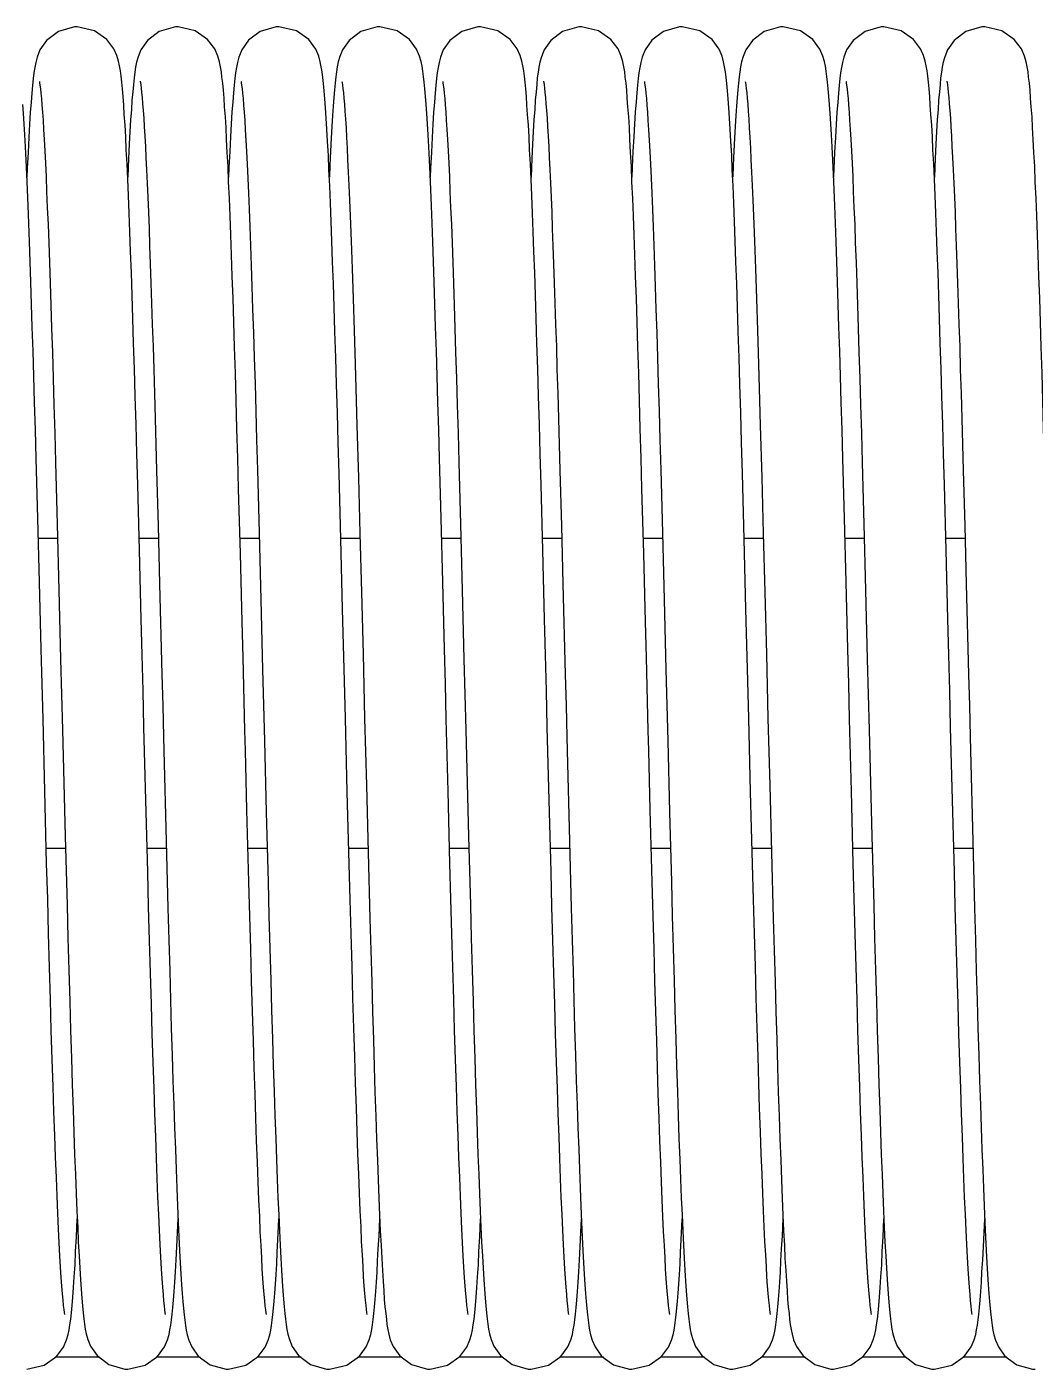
# Model space of a CAD drawing. Header units: millimetres. Extents: x 21899 to 38731, y -5425 to 3612.
# Drawn here: x 24631 to 24711, y -2765.4 to -2658.9 of the extents above; entities that cross this region are included whole.
import ezdxf

# ---------------------------------------------------------------- set-up
doc = ezdxf.new("R2010")
doc.units = ezdxf.units.MM

msp = doc.modelspace()

# ---------------------------------------------------------------- linework, layer by layer
at = {"color": 7, "linetype": 'Continuous'}
for p, q in [((24641.15, -2689.98), (24641.26, -2694.12)), ((24673.15, -2689.98), (24673.26, -2694.12)), ((24705.15, -2689.98), (24705.26, -2694.12)), ((24657.16, -2690.53), (24657.28, -2694.68)), ((24689.16, -2690.53), (24689.28, -2694.68)), ((24631.84, -2697.9), (24631.71, -2693.15)), ((24663.84, -2697.9), (24663.71, -2693.15)), ((24695.84, -2697.9), (24695.71, -2693.15)), ((24633.24, -2693.47), (24633.38, -2698.38)), ((24641.26, -2694.12), (24641.38, -2698.51)), ((24649.26, -2694.06), (24649.39, -2699.07)), ((24655.88, -2699.56), (24655.74, -2694.35)), ((24665.24, -2693.47), (24665.38, -2698.38)), ((24673.26, -2694.12), (24673.38, -2698.51)), ((24681.26, -2694.06), (24681.39, -2699.07)), ((24687.88, -2699.56), (24687.74, -2694.35)), ((24697.24, -2693.47), (24697.38, -2698.38)), ((24705.26, -2694.12), (24705.38, -2698.51)), ((24639.9, -2700.43), (24639.77, -2695.25)), ((24657.28, -2694.68), (24657.39, -2699.1)), ((24671.9, -2700.43), (24671.77, -2695.25)), ((24689.28, -2694.68), (24689.39, -2699.1)), ((24703.9, -2700.43), (24703.77, -2695.25)), ((24647.91, -2700.69), (24647.77, -2695.58)), ((24679.91, -2700.69), (24679.77, -2695.58)), ((24631.97, -2702.96), (24631.84, -2697.9)), ((24633.38, -2698.38), (24633.51, -2703.61)), ((24641.38, -2698.51), (24641.5, -2703.1)), ((24663.97, -2702.96), (24663.84, -2697.9)), ((24665.38, -2698.38), (24665.51, -2703.61)), ((24673.38, -2698.51), (24673.5, -2703.1)), ((24695.97, -2702.96), (24695.84, -2697.9)), ((24697.38, -2698.38), (24697.51, -2703.61)), ((24705.38, -2698.51), (24705.5, -2703.1)), ((24631.88, -2699.47), (24633.4, -2699.47)), ((24639.88, -2699.47), (24641.4, -2699.47)), ((24647.88, -2699.47), (24649.4, -2699.47)), ((24649.39, -2699.07), (24649.53, -2704.38)), ((24655.88, -2699.47), (24657.4, -2699.47)), ((24656.02, -2705.09), (24655.88, -2699.56)), ((24657.39, -2699.1), (24657.52, -2703.77)), ((24663.88, -2699.47), (24665.4, -2699.47)), ((24671.88, -2699.47), (24673.4, -2699.47)), ((24679.88, -2699.47), (24681.4, -2699.47)), ((24681.39, -2699.07), (24681.53, -2704.38)), ((24687.88, -2699.47), (24689.4, -2699.47)), ((24688.02, -2705.09), (24687.88, -2699.56)), ((24689.39, -2699.1), (24689.52, -2703.77)), ((24695.88, -2699.47), (24697.4, -2699.47)), ((24703.88, -2699.47), (24705.4, -2699.47)), ((24633.51, -2703.61), (24633.65, -2709.08)), ((24665.51, -2703.61), (24665.65, -2709.08)), ((24697.51, -2703.61), (24697.65, -2709.08)), ((24640.41, -2720.28), (24640.26, -2714.49)), ((24672.41, -2720.28), (24672.26, -2714.49)), ((24704.41, -2720.28), (24704.26, -2714.49)), ((24649.82, -2715.56), (24649.96, -2721.23)), ((24681.82, -2715.56), (24681.96, -2721.23)), ((24641.84, -2716.32), (24642.02, -2723.53)), ((24648.43, -2721.03), (24648.31, -2716.32)), ((24673.84, -2716.32), (24674.02, -2723.53)), ((24680.43, -2721.03), (24680.31, -2716.32)), ((24705.84, -2716.32), (24706.02, -2723.53)), ((24632.54, -2725.29), (24632.39, -2719.56)), ((24656.54, -2725.36), (24656.39, -2719.61)), ((24657.91, -2719.07), (24658.05, -2724.42)), ((24664.54, -2725.29), (24664.39, -2719.56)), ((24688.54, -2725.36), (24688.39, -2719.61)), ((24689.91, -2719.07), (24690.05, -2724.42)), ((24696.54, -2725.29), (24696.39, -2719.56)), ((24640.56, -2725.96), (24640.41, -2720.28)), ((24648.58, -2726.75), (24648.43, -2721.03)), ((24672.56, -2725.96), (24672.41, -2720.28)), ((24680.58, -2726.75), (24680.43, -2721.03)), ((24704.56, -2725.96), (24704.41, -2720.28)), ((24649.96, -2721.23), (24650.11, -2726.76)), ((24681.96, -2721.23), (24682.11, -2726.76)), ((24634.01, -2723.13), (24634.16, -2728.6)), ((24666.01, -2723.13), (24666.16, -2728.6)), ((24698.01, -2723.13), (24698.16, -2728.6)), ((24632.51, -2724.08), (24634.04, -2724.08)), ((24640.51, -2724.08), (24642.04, -2724.08)), ((24642.02, -2723.53), (24642.16, -2728.84)), ((24648.51, -2724.08), (24650.04, -2724.08)), ((24656.51, -2724.08), (24658.04, -2724.08)), ((24664.51, -2724.08), (24666.04, -2724.08)), ((24672.51, -2724.08), (24674.04, -2724.08)), ((24674.02, -2723.53), (24674.16, -2728.84)), ((24680.51, -2724.08), (24682.04, -2724.08)), ((24688.51, -2724.08), (24690.04, -2724.08)), ((24696.51, -2724.08), (24698.04, -2724.08)), ((24704.51, -2724.08), (24706.04, -2724.08)), ((24706.02, -2723.53), (24706.16, -2728.84)), ((24658.05, -2724.42), (24658.19, -2729.67)), ((24690.05, -2724.42), (24690.19, -2729.67)), ((24636.72, -2764.47), (24633.24, -2764.47)), ((24644.71, -2764.47), (24641.24, -2764.47)), ((24652.72, -2764.47), (24649.24, -2764.47)), ((24660.71, -2764.47), (24657.23, -2764.47)), ((24668.72, -2764.47), (24665.24, -2764.47)), ((24676.71, -2764.47), (24673.24, -2764.47)), ((24684.72, -2764.47), (24681.24, -2764.47)), ((24692.71, -2764.47), (24689.23, -2764.47)), ((24700.72, -2764.47), (24697.24, -2764.47)), ((24708.71, -2764.47), (24705.24, -2764.47))]:
    msp.add_line(p, q, dxfattribs=at)
for points in [[(24634.97, -2658.91), (24634.75, -2658.92), (24633.48, -2659.28), (24632.54, -2659.99), (24632.01, -2660.74), (24631.78, -2661.31), (24631.67, -2661.75), (24631.59, -2662.14), (24631.53, -2662.56), (24631.47, -2663.02), (24631.41, -2663.56), (24631.36, -2664.18), (24631.3, -2664.89)], [(24638.65, -2665.12), (24638.6, -2664.44), (24638.55, -2663.84), (24638.5, -2663.3), (24638.44, -2662.83), (24638.39, -2662.41), (24638.32, -2662.02), (24638.24, -2661.63), (24638.11, -2661.2), (24637.87, -2660.65), (24637.31, -2659.91), (24636.33, -2659.22), (24634.97, -2658.91)], [(24642.97, -2658.91), (24642.75, -2658.92), (24641.47, -2659.29), (24640.53, -2660), (24640.02, -2660.73), (24639.79, -2661.28), (24639.67, -2661.72), (24639.6, -2662.11), (24639.53, -2662.52), (24639.47, -2662.97), (24639.42, -2663.48), (24639.37, -2664.06), (24639.31, -2664.72)], [(24646.61, -2664.57), (24646.56, -2663.94), (24646.51, -2663.39), (24646.45, -2662.91), (24646.4, -2662.47), (24646.33, -2662.08), (24646.25, -2661.69), (24646.13, -2661.24), (24645.88, -2660.67), (24645.31, -2659.91), (24644.33, -2659.22), (24642.97, -2658.91)], [(24650.97, -2658.91), (24650.75, -2658.92), (24649.49, -2659.28), (24648.55, -2659.98), (24648.02, -2660.73), (24647.79, -2661.31), (24647.67, -2661.74), (24647.59, -2662.13), (24647.53, -2662.55), (24647.47, -2663.01), (24647.41, -2663.55), (24647.36, -2664.16), (24647.3, -2664.87)], [(24654.62, -2664.62), (24654.56, -2663.98), (24654.51, -2663.42), (24654.45, -2662.92), (24654.4, -2662.48), (24654.33, -2662.08), (24654.25, -2661.69), (24654.13, -2661.25), (24653.89, -2660.68), (24653.33, -2659.93), (24652.35, -2659.23), (24650.97, -2658.91)], [(24658.97, -2658.91), (24658.75, -2658.92), (24657.47, -2659.29), (24656.53, -2660), (24656.02, -2660.73), (24655.8, -2661.26), (24655.68, -2661.69), (24655.6, -2662.08), (24655.54, -2662.47), (24655.48, -2662.89), (24655.43, -2663.37), (24655.38, -2663.91), (24655.33, -2664.51), (24655.28, -2665.2)], [(24662.65, -2665.07), (24662.6, -2664.42), (24662.55, -2663.83), (24662.5, -2663.3), (24662.44, -2662.84), (24662.39, -2662.42), (24662.33, -2662.04), (24662.25, -2661.67), (24662.13, -2661.24), (24661.89, -2660.68), (24661.33, -2659.92), (24660.35, -2659.23), (24658.97, -2658.91)], [(24666.97, -2658.91), (24666.75, -2658.92), (24665.48, -2659.28), (24664.54, -2659.99), (24664.01, -2660.74), (24663.78, -2661.31), (24663.67, -2661.75), (24663.59, -2662.14), (24663.53, -2662.56), (24663.47, -2663.02), (24663.41, -2663.56), (24663.36, -2664.18), (24663.3, -2664.89)], [(24670.65, -2665.12), (24670.6, -2664.44), (24670.55, -2663.84), (24670.5, -2663.3), (24670.44, -2662.83), (24670.39, -2662.41), (24670.32, -2662.02), (24670.24, -2661.63), (24670.11, -2661.2), (24669.87, -2660.65), (24669.31, -2659.91), (24668.33, -2659.22), (24666.97, -2658.91)], [(24674.97, -2658.91), (24674.75, -2658.92), (24673.47, -2659.29), (24672.53, -2660), (24672.02, -2660.73), (24671.79, -2661.28), (24671.67, -2661.72), (24671.6, -2662.11), (24671.53, -2662.52), (24671.47, -2662.97), (24671.42, -2663.48), (24671.37, -2664.06), (24671.31, -2664.72)], [(24678.61, -2664.57), (24678.56, -2663.94), (24678.51, -2663.39), (24678.45, -2662.91), (24678.4, -2662.47), (24678.33, -2662.08), (24678.25, -2661.69), (24678.13, -2661.24), (24677.88, -2660.67), (24677.31, -2659.91), (24676.33, -2659.22), (24674.97, -2658.91)], [(24682.97, -2658.91), (24682.75, -2658.92), (24681.49, -2659.28), (24680.55, -2659.98), (24680.02, -2660.73), (24679.79, -2661.31), (24679.67, -2661.74), (24679.59, -2662.13), (24679.53, -2662.55), (24679.47, -2663.01), (24679.41, -2663.55), (24679.36, -2664.16), (24679.3, -2664.87)], [(24686.62, -2664.62), (24686.56, -2663.98), (24686.51, -2663.42), (24686.45, -2662.92), (24686.4, -2662.48), (24686.33, -2662.08), (24686.25, -2661.69), (24686.13, -2661.25), (24685.89, -2660.68), (24685.33, -2659.93), (24684.35, -2659.23), (24682.97, -2658.91)], [(24690.97, -2658.91), (24690.75, -2658.92), (24689.47, -2659.29), (24688.53, -2660), (24688.02, -2660.73), (24687.8, -2661.26), (24687.68, -2661.69), (24687.6, -2662.08), (24687.54, -2662.47), (24687.48, -2662.89), (24687.43, -2663.37), (24687.38, -2663.91), (24687.33, -2664.51), (24687.28, -2665.2)], [(24694.65, -2665.07), (24694.6, -2664.42), (24694.55, -2663.83), (24694.5, -2663.3), (24694.44, -2662.84), (24694.39, -2662.42), (24694.33, -2662.04), (24694.25, -2661.67), (24694.13, -2661.24), (24693.89, -2660.68), (24693.33, -2659.92), (24692.35, -2659.23), (24690.97, -2658.91)], [(24698.97, -2658.91), (24698.75, -2658.92), (24697.48, -2659.28), (24696.54, -2659.99), (24696.01, -2660.74), (24695.78, -2661.31), (24695.67, -2661.75), (24695.59, -2662.14), (24695.53, -2662.56), (24695.47, -2663.02), (24695.41, -2663.56), (24695.36, -2664.18), (24695.3, -2664.89)], [(24702.65, -2665.12), (24702.6, -2664.44), (24702.55, -2663.84), (24702.5, -2663.3), (24702.44, -2662.83), (24702.39, -2662.41), (24702.32, -2662.02), (24702.24, -2661.63), (24702.11, -2661.2), (24701.87, -2660.65), (24701.31, -2659.91), (24700.33, -2659.22), (24698.97, -2658.91)], [(24706.97, -2658.91), (24706.75, -2658.92), (24705.47, -2659.29), (24704.53, -2660), (24704.02, -2660.73), (24703.79, -2661.28), (24703.67, -2661.72), (24703.6, -2662.11), (24703.53, -2662.52), (24703.47, -2662.97), (24703.42, -2663.48), (24703.37, -2664.06), (24703.31, -2664.72)], [(24710.61, -2664.57), (24710.56, -2663.94), (24710.51, -2663.39), (24710.45, -2662.91), (24710.4, -2662.47), (24710.33, -2662.08), (24710.25, -2661.69), (24710.13, -2661.24), (24709.88, -2660.67), (24709.31, -2659.91), (24708.33, -2659.22), (24706.97, -2658.91)], [(24631.96, -2663.24), (24631.98, -2663.35), (24632.01, -2663.54), (24632.04, -2663.82), (24632.08, -2664.17), (24632.12, -2664.6), (24632.16, -2665.1), (24632.2, -2665.67), (24632.25, -2666.32), (24632.29, -2667.05), (24632.34, -2667.86), (24632.39, -2668.75), (24632.44, -2669.74), (24632.49, -2670.81), (24632.54, -2671.98), (24632.59, -2673.24), (24632.65, -2674.6), (24632.7, -2676.05), (24632.76, -2677.6), (24632.81, -2679.24), (24632.87, -2680.99), (24632.93, -2682.82), (24632.99, -2684.76), (24633.05, -2686.79), (24633.11, -2688.92), (24633.18, -2691.15), (24633.24, -2693.47)], [(24639.96, -2663.23), (24639.96, -2663.24), (24639.98, -2663.33), (24640, -2663.51), (24640.04, -2663.78), (24640.07, -2664.12), (24640.11, -2664.52), (24640.15, -2665), (24640.19, -2665.54), (24640.24, -2666.15), (24640.28, -2666.83), (24640.32, -2667.58), (24640.37, -2668.4), (24640.42, -2669.29), (24640.46, -2670.26), (24640.51, -2671.31), (24640.56, -2672.43), (24640.61, -2673.63), (24640.66, -2674.92), (24640.71, -2676.28), (24640.76, -2677.72), (24640.81, -2679.24), (24640.87, -2680.84), (24640.92, -2682.52), (24640.98, -2684.27), (24641.03, -2686.1), (24641.09, -2688.01), (24641.15, -2689.98)], [(24647.96, -2663.24), (24647.98, -2663.35), (24648.01, -2663.55), (24648.04, -2663.83), (24648.08, -2664.18), (24648.12, -2664.61), (24648.16, -2665.12), (24648.2, -2665.69), (24648.25, -2666.35), (24648.3, -2667.09), (24648.34, -2667.91), (24648.39, -2668.81), (24648.44, -2669.82), (24648.49, -2670.91), (24648.55, -2672.1), (24648.6, -2673.39), (24648.65, -2674.78), (24648.71, -2676.26), (24648.77, -2677.84), (24648.82, -2679.52), (24648.88, -2681.3), (24648.94, -2683.18), (24649, -2685.15), (24649.07, -2687.23), (24649.13, -2689.41), (24649.19, -2691.69), (24649.26, -2694.06)], [(24655.96, -2663.24), (24655.98, -2663.34), (24656.01, -2663.53), (24656.04, -2663.8), (24656.08, -2664.15), (24656.12, -2664.57), (24656.16, -2665.05), (24656.2, -2665.61), (24656.24, -2666.23), (24656.29, -2666.92), (24656.33, -2667.69), (24656.38, -2668.53), (24656.42, -2669.44), (24656.47, -2670.44), (24656.52, -2671.51), (24656.57, -2672.67), (24656.62, -2673.91), (24656.67, -2675.23), (24656.72, -2676.63), (24656.78, -2678.11), (24656.83, -2679.67), (24656.88, -2681.31), (24656.94, -2683.01), (24656.99, -2684.79), (24657.05, -2686.63), (24657.1, -2688.55), (24657.16, -2690.53)], [(24663.96, -2663.24), (24663.98, -2663.35), (24664.01, -2663.54), (24664.04, -2663.82), (24664.08, -2664.17), (24664.12, -2664.6), (24664.16, -2665.1), (24664.2, -2665.67), (24664.25, -2666.32), (24664.29, -2667.05), (24664.34, -2667.86), (24664.39, -2668.75), (24664.44, -2669.74), (24664.49, -2670.81), (24664.54, -2671.98), (24664.59, -2673.24), (24664.65, -2674.6), (24664.7, -2676.05), (24664.76, -2677.6), (24664.81, -2679.24), (24664.87, -2680.99), (24664.93, -2682.82), (24664.99, -2684.76), (24665.05, -2686.79), (24665.11, -2688.92), (24665.18, -2691.15), (24665.24, -2693.47)], [(24671.96, -2663.23), (24671.96, -2663.24), (24671.98, -2663.33), (24672, -2663.51), (24672.04, -2663.78), (24672.07, -2664.12), (24672.11, -2664.52), (24672.15, -2665), (24672.19, -2665.54), (24672.24, -2666.15), (24672.28, -2666.83), (24672.32, -2667.58), (24672.37, -2668.4), (24672.42, -2669.29), (24672.46, -2670.26), (24672.51, -2671.31), (24672.56, -2672.43), (24672.61, -2673.63), (24672.66, -2674.92), (24672.71, -2676.28), (24672.76, -2677.72), (24672.81, -2679.24), (24672.87, -2680.84), (24672.92, -2682.52), (24672.98, -2684.27), (24673.03, -2686.1), (24673.09, -2688.01), (24673.15, -2689.98)], [(24679.96, -2663.24), (24679.98, -2663.35), (24680.01, -2663.55), (24680.04, -2663.83), (24680.08, -2664.18), (24680.12, -2664.61), (24680.16, -2665.12), (24680.2, -2665.69), (24680.25, -2666.35), (24680.3, -2667.09), (24680.34, -2667.91), (24680.39, -2668.81), (24680.44, -2669.82), (24680.49, -2670.91), (24680.55, -2672.1), (24680.6, -2673.39), (24680.65, -2674.78), (24680.71, -2676.26), (24680.77, -2677.84), (24680.82, -2679.52), (24680.88, -2681.3), (24680.94, -2683.18), (24681, -2685.15), (24681.07, -2687.23), (24681.13, -2689.41), (24681.19, -2691.69), (24681.26, -2694.06)], [(24687.96, -2663.24), (24687.98, -2663.34), (24688.01, -2663.53), (24688.04, -2663.8), (24688.08, -2664.15), (24688.12, -2664.57), (24688.16, -2665.05), (24688.2, -2665.61), (24688.24, -2666.23), (24688.29, -2666.92), (24688.33, -2667.69), (24688.38, -2668.53), (24688.42, -2669.44), (24688.47, -2670.44), (24688.52, -2671.51), (24688.57, -2672.67), (24688.62, -2673.91), (24688.67, -2675.23), (24688.72, -2676.63), (24688.78, -2678.11), (24688.83, -2679.67), (24688.88, -2681.31), (24688.94, -2683.01), (24688.99, -2684.79), (24689.05, -2686.63), (24689.1, -2688.55), (24689.16, -2690.53)], [(24695.96, -2663.24), (24695.98, -2663.35), (24696.01, -2663.54), (24696.04, -2663.82), (24696.08, -2664.17), (24696.12, -2664.6), (24696.16, -2665.1), (24696.2, -2665.67), (24696.25, -2666.32), (24696.29, -2667.05), (24696.34, -2667.86), (24696.39, -2668.75), (24696.44, -2669.74), (24696.49, -2670.81), (24696.54, -2671.98), (24696.59, -2673.24), (24696.65, -2674.6), (24696.7, -2676.05), (24696.76, -2677.6), (24696.81, -2679.24), (24696.87, -2680.99), (24696.93, -2682.82), (24696.99, -2684.76), (24697.05, -2686.79), (24697.11, -2688.92), (24697.18, -2691.15), (24697.24, -2693.47)], [(24703.96, -2663.23), (24703.96, -2663.24), (24703.98, -2663.33), (24704, -2663.51), (24704.04, -2663.78), (24704.07, -2664.12), (24704.11, -2664.52), (24704.15, -2665), (24704.19, -2665.54), (24704.24, -2666.15), (24704.28, -2666.83), (24704.32, -2667.58), (24704.37, -2668.4), (24704.42, -2669.29), (24704.46, -2670.26), (24704.51, -2671.31), (24704.56, -2672.43), (24704.61, -2673.63), (24704.66, -2674.92), (24704.71, -2676.28), (24704.76, -2677.72), (24704.81, -2679.24), (24704.87, -2680.84), (24704.92, -2682.52), (24704.98, -2684.27), (24705.03, -2686.1), (24705.09, -2688.01), (24705.15, -2689.98)], [(24647.77, -2695.58), (24647.71, -2693.14), (24647.64, -2690.8), (24647.58, -2688.55), (24647.52, -2686.39), (24647.45, -2684.33), (24647.39, -2682.35), (24647.33, -2680.48), (24647.27, -2678.7), (24647.21, -2677.01), (24647.15, -2675.42), (24647.1, -2673.92), (24647.04, -2672.52), (24646.98, -2671.21), (24646.93, -2670), (24646.87, -2668.87), (24646.82, -2667.84), (24646.77, -2666.9), (24646.72, -2666.04), (24646.66, -2665.26), (24646.61, -2664.57)], [(24655.74, -2694.35), (24655.67, -2691.89), (24655.61, -2689.54), (24655.54, -2687.29), (24655.48, -2685.14), (24655.41, -2683.09), (24655.35, -2681.15), (24655.29, -2679.3), (24655.23, -2677.56), (24655.17, -2675.91), (24655.11, -2674.36), (24655.06, -2672.9), (24655, -2671.54), (24654.94, -2670.27), (24654.89, -2669.1), (24654.83, -2668.02), (24654.78, -2667.04), (24654.72, -2666.15), (24654.67, -2665.34), (24654.62, -2664.62)], [(24679.77, -2695.58), (24679.71, -2693.14), (24679.64, -2690.8), (24679.58, -2688.55), (24679.52, -2686.39), (24679.45, -2684.33), (24679.39, -2682.35), (24679.33, -2680.48), (24679.27, -2678.7), (24679.21, -2677.01), (24679.15, -2675.42), (24679.1, -2673.92), (24679.04, -2672.52), (24678.98, -2671.21), (24678.93, -2670), (24678.87, -2668.87), (24678.82, -2667.84), (24678.77, -2666.9), (24678.72, -2666.04), (24678.66, -2665.26), (24678.61, -2664.57)], [(24687.74, -2694.35), (24687.67, -2691.89), (24687.61, -2689.54), (24687.54, -2687.29), (24687.48, -2685.14), (24687.41, -2683.09), (24687.35, -2681.15), (24687.29, -2679.3), (24687.23, -2677.56), (24687.17, -2675.91), (24687.11, -2674.36), (24687.06, -2672.9), (24687, -2671.54), (24686.94, -2670.27), (24686.89, -2669.1), (24686.83, -2668.02), (24686.78, -2667.04), (24686.72, -2666.15), (24686.67, -2665.34), (24686.62, -2664.62)], [(24711.77, -2695.58), (24711.71, -2693.14), (24711.64, -2690.8), (24711.58, -2688.55), (24711.52, -2686.39), (24711.45, -2684.33), (24711.39, -2682.35), (24711.33, -2680.48), (24711.27, -2678.7), (24711.21, -2677.01), (24711.15, -2675.42), (24711.1, -2673.92), (24711.04, -2672.52), (24710.98, -2671.21), (24710.93, -2670), (24710.87, -2668.87), (24710.82, -2667.84), (24710.77, -2666.9), (24710.72, -2666.04), (24710.66, -2665.26), (24710.61, -2664.57)], [(24631.71, -2693.15), (24631.65, -2690.89), (24631.58, -2688.72), (24631.52, -2686.63), (24631.46, -2684.64), (24631.4, -2682.73), (24631.35, -2680.91), (24631.29, -2679.17), (24631.23, -2677.53), (24631.18, -2675.97), (24631.12, -2674.5), (24631.07, -2673.12), (24631.01, -2671.82), (24630.96, -2670.61), (24630.91, -2669.49), (24630.85, -2668.44), (24630.8, -2667.48), (24630.75, -2666.6), (24630.7, -2665.8), (24630.65, -2665.07)], [(24631.3, -2664.89), (24631.24, -2665.71), (24631.18, -2666.64), (24631.12, -2667.69), (24631.06, -2668.86), (24631, -2670.15), (24630.97, -2670.84)], [(24639.77, -2695.25), (24639.7, -2692.8), (24639.63, -2690.46), (24639.57, -2688.21), (24639.51, -2686.05), (24639.44, -2684), (24639.38, -2682.05), (24639.32, -2680.19), (24639.26, -2678.43), (24639.2, -2676.75), (24639.15, -2675.18), (24639.09, -2673.69), (24639.03, -2672.3), (24638.98, -2671), (24638.92, -2669.79), (24638.86, -2668.68), (24638.81, -2667.65), (24638.76, -2666.72), (24638.7, -2665.88), (24638.65, -2665.12)], [(24639.31, -2664.72), (24639.26, -2665.46), (24639.2, -2666.29), (24639.15, -2667.21), (24639.09, -2668.23), (24639.04, -2669.35), (24638.97, -2670.83)], [(24647.3, -2664.87), (24647.24, -2665.68), (24647.18, -2666.6), (24647.13, -2667.64), (24647.06, -2668.8), (24647, -2670.08), (24646.97, -2670.84)], [(24655.28, -2665.2), (24655.22, -2665.96), (24655.17, -2666.81), (24655.12, -2667.75), (24655.07, -2668.77), (24655.01, -2669.89), (24654.97, -2670.84)], [(24663.71, -2693.15), (24663.65, -2690.89), (24663.58, -2688.72), (24663.52, -2686.63), (24663.46, -2684.64), (24663.4, -2682.73), (24663.35, -2680.91), (24663.29, -2679.17), (24663.23, -2677.53), (24663.18, -2675.97), (24663.12, -2674.5), (24663.07, -2673.12), (24663.01, -2671.82), (24662.96, -2670.61), (24662.91, -2669.49), (24662.85, -2668.44), (24662.8, -2667.48), (24662.75, -2666.6), (24662.7, -2665.8), (24662.65, -2665.07)], [(24663.3, -2664.89), (24663.24, -2665.71), (24663.18, -2666.64), (24663.12, -2667.69), (24663.06, -2668.86), (24663, -2670.15), (24662.97, -2670.84)], [(24671.77, -2695.25), (24671.7, -2692.8), (24671.63, -2690.46), (24671.57, -2688.21), (24671.51, -2686.05), (24671.44, -2684), (24671.38, -2682.05), (24671.32, -2680.19), (24671.26, -2678.43), (24671.2, -2676.75), (24671.15, -2675.18), (24671.09, -2673.69), (24671.03, -2672.3), (24670.98, -2671), (24670.92, -2669.79), (24670.86, -2668.68), (24670.81, -2667.65), (24670.76, -2666.72), (24670.7, -2665.88), (24670.65, -2665.12)], [(24671.31, -2664.72), (24671.26, -2665.46), (24671.2, -2666.29), (24671.15, -2667.21), (24671.09, -2668.23), (24671.04, -2669.35), (24670.97, -2670.83)], [(24679.3, -2664.87), (24679.24, -2665.68), (24679.18, -2666.6), (24679.13, -2667.64), (24679.06, -2668.8), (24679, -2670.08), (24678.97, -2670.84)], [(24687.28, -2665.2), (24687.22, -2665.96), (24687.17, -2666.81), (24687.12, -2667.75), (24687.07, -2668.77), (24687.01, -2669.89), (24686.97, -2670.84)], [(24695.71, -2693.15), (24695.65, -2690.89), (24695.58, -2688.72), (24695.52, -2686.63), (24695.46, -2684.64), (24695.4, -2682.73), (24695.35, -2680.91), (24695.29, -2679.17), (24695.23, -2677.53), (24695.18, -2675.97), (24695.12, -2674.5), (24695.07, -2673.12), (24695.01, -2671.82), (24694.96, -2670.61), (24694.91, -2669.49), (24694.85, -2668.44), (24694.8, -2667.48), (24694.75, -2666.6), (24694.7, -2665.8), (24694.65, -2665.07)], [(24695.3, -2664.89), (24695.24, -2665.71), (24695.18, -2666.64), (24695.12, -2667.69), (24695.06, -2668.86), (24695, -2670.15), (24694.97, -2670.84)], [(24703.77, -2695.25), (24703.7, -2692.8), (24703.63, -2690.46), (24703.57, -2688.21), (24703.51, -2686.05), (24703.44, -2684), (24703.38, -2682.05), (24703.32, -2680.19), (24703.26, -2678.43), (24703.2, -2676.75), (24703.15, -2675.18), (24703.09, -2673.69), (24703.03, -2672.3), (24702.98, -2671), (24702.92, -2669.79), (24702.86, -2668.68), (24702.81, -2667.65), (24702.76, -2666.72), (24702.7, -2665.88), (24702.65, -2665.12)], [(24703.31, -2664.72), (24703.26, -2665.46), (24703.2, -2666.29), (24703.15, -2667.21), (24703.09, -2668.23), (24703.04, -2669.35), (24702.97, -2670.83)], [(24640.26, -2714.49), (24640.19, -2711.6), (24640.12, -2708.74), (24640.04, -2705.91), (24639.9, -2700.43)], [(24648.12, -2708.94), (24648.05, -2706.12), (24647.91, -2700.69)], [(24672.26, -2714.49), (24672.19, -2711.6), (24672.12, -2708.74), (24672.04, -2705.91), (24671.9, -2700.43)], [(24680.12, -2708.94), (24680.05, -2706.12), (24679.91, -2700.69)], [(24704.26, -2714.49), (24704.19, -2711.6), (24704.12, -2708.74), (24704.04, -2705.91), (24703.9, -2700.43)], [(24632.39, -2719.56), (24632.25, -2713.84), (24632.18, -2711.04), (24632.11, -2708.29), (24631.97, -2702.96)], [(24664.39, -2719.56), (24664.25, -2713.84), (24664.18, -2711.04), (24664.11, -2708.29), (24663.97, -2702.96)], [(24696.39, -2719.56), (24696.25, -2713.84), (24696.18, -2711.04), (24696.11, -2708.29), (24695.97, -2702.96)], [(24641.5, -2703.1), (24641.68, -2710.3), (24641.75, -2712.76), (24641.81, -2715.24), (24641.84, -2716.32)], [(24657.52, -2703.77), (24657.64, -2708.68), (24657.71, -2711.21), (24657.77, -2713.79), (24657.91, -2719.07)], [(24673.5, -2703.1), (24673.68, -2710.3), (24673.75, -2712.76), (24673.81, -2715.24), (24673.84, -2716.32)], [(24689.52, -2703.77), (24689.64, -2708.68), (24689.71, -2711.21), (24689.77, -2713.79), (24689.91, -2719.07)], [(24705.5, -2703.1), (24705.68, -2710.3), (24705.75, -2712.76), (24705.81, -2715.24), (24705.84, -2716.32)], [(24649.53, -2704.38), (24649.67, -2709.91), (24649.75, -2712.73), (24649.82, -2715.56)], [(24656.39, -2719.61), (24656.24, -2713.76), (24656.17, -2710.84), (24656.02, -2705.09)], [(24681.53, -2704.38), (24681.67, -2709.91), (24681.75, -2712.73), (24681.82, -2715.56)], [(24688.39, -2719.61), (24688.24, -2713.76), (24688.17, -2710.84), (24688.02, -2705.09)], [(24633.65, -2709.08), (24633.79, -2714.68), (24634.01, -2723.13)], [(24648.31, -2716.32), (24648.27, -2714.75), (24648.12, -2708.94)], [(24665.65, -2709.08), (24665.79, -2714.68), (24666.01, -2723.13)], [(24680.31, -2716.32), (24680.27, -2714.75), (24680.12, -2708.94)], [(24697.65, -2709.08), (24697.79, -2714.68), (24698.01, -2723.13)], [(24633.97, -2761.08), (24633.97, -2761.07), (24633.95, -2760.93), (24633.92, -2760.69), (24633.88, -2760.36), (24633.84, -2759.94), (24633.79, -2759.43), (24633.74, -2758.83), (24633.7, -2758.13), (24633.64, -2757.32), (24633.59, -2756.42), (24633.54, -2755.4), (24633.48, -2754.27), (24633.42, -2753.03), (24633.37, -2751.68), (24633.31, -2750.2), (24633.25, -2748.6), (24633.18, -2746.87), (24633.12, -2745.01), (24633.05, -2743), (24632.98, -2740.84), (24632.91, -2738.54), (24632.84, -2736.1), (24632.77, -2733.53), (24632.69, -2730.87), (24632.62, -2728.11), (24632.54, -2725.29)], [(24665.97, -2761.08), (24665.97, -2761.07), (24665.95, -2760.93), (24665.92, -2760.69), (24665.88, -2760.36), (24665.84, -2759.94), (24665.79, -2759.43), (24665.74, -2758.83), (24665.7, -2758.13), (24665.64, -2757.32), (24665.59, -2756.42), (24665.54, -2755.4), (24665.48, -2754.27), (24665.42, -2753.03), (24665.37, -2751.68), (24665.31, -2750.2), (24665.25, -2748.6), (24665.18, -2746.87), (24665.12, -2745.01), (24665.05, -2743), (24664.98, -2740.84), (24664.91, -2738.54), (24664.84, -2736.1), (24664.77, -2733.53), (24664.69, -2730.87), (24664.62, -2728.11), (24664.54, -2725.29)], [(24697.97, -2761.08), (24697.97, -2761.07), (24697.95, -2760.93), (24697.92, -2760.69), (24697.88, -2760.36), (24697.84, -2759.94), (24697.79, -2759.43), (24697.74, -2758.83), (24697.7, -2758.13), (24697.64, -2757.32), (24697.59, -2756.42), (24697.54, -2755.4), (24697.48, -2754.27), (24697.42, -2753.03), (24697.37, -2751.68), (24697.31, -2750.2), (24697.25, -2748.6), (24697.18, -2746.87), (24697.12, -2745.01), (24697.05, -2743), (24696.98, -2740.84), (24696.91, -2738.54), (24696.84, -2736.1), (24696.77, -2733.53), (24696.69, -2730.87), (24696.62, -2728.11), (24696.54, -2725.29)], [(24641.97, -2761.08), (24641.97, -2761.07), (24641.95, -2760.94), (24641.92, -2760.71), (24641.88, -2760.39), (24641.84, -2759.99), (24641.8, -2759.5), (24641.75, -2758.92), (24641.7, -2758.23), (24641.65, -2757.45), (24641.6, -2756.54), (24641.54, -2755.53), (24641.49, -2754.39), (24641.43, -2753.14), (24641.37, -2751.78), (24641.31, -2750.3), (24641.25, -2748.7), (24641.19, -2746.98), (24641.12, -2745.13), (24641.06, -2743.15), (24640.99, -2741.05), (24640.92, -2738.82), (24640.85, -2736.46), (24640.78, -2733.99), (24640.71, -2731.4), (24640.63, -2728.72), (24640.56, -2725.96)], [(24657.97, -2761.08), (24657.97, -2761.07), (24657.95, -2760.93), (24657.92, -2760.69), (24657.88, -2760.35), (24657.84, -2759.93), (24657.79, -2759.42), (24657.74, -2758.81), (24657.69, -2758.1), (24657.64, -2757.28), (24657.59, -2756.34), (24657.53, -2755.29), (24657.48, -2754.13), (24657.42, -2752.85), (24657.36, -2751.46), (24657.3, -2749.95), (24657.24, -2748.33), (24657.17, -2746.58), (24657.11, -2744.71), (24657.04, -2742.72), (24656.98, -2740.6), (24656.91, -2738.35), (24656.84, -2735.97), (24656.77, -2733.47), (24656.69, -2730.86), (24656.62, -2728.15), (24656.54, -2725.36)], [(24673.97, -2761.08), (24673.97, -2761.07), (24673.95, -2760.94), (24673.92, -2760.71), (24673.88, -2760.39), (24673.84, -2759.99), (24673.8, -2759.5), (24673.75, -2758.92), (24673.7, -2758.23), (24673.65, -2757.45), (24673.6, -2756.54), (24673.54, -2755.53), (24673.49, -2754.39), (24673.43, -2753.14), (24673.37, -2751.78), (24673.31, -2750.3), (24673.25, -2748.7), (24673.19, -2746.98), (24673.12, -2745.13), (24673.06, -2743.15), (24672.99, -2741.05), (24672.92, -2738.82), (24672.85, -2736.46), (24672.78, -2733.99), (24672.71, -2731.4), (24672.63, -2728.72), (24672.56, -2725.96)], [(24689.97, -2761.08), (24689.97, -2761.07), (24689.95, -2760.93), (24689.92, -2760.69), (24689.88, -2760.35), (24689.84, -2759.93), (24689.79, -2759.42), (24689.74, -2758.81), (24689.69, -2758.1), (24689.64, -2757.28), (24689.59, -2756.34), (24689.53, -2755.29), (24689.48, -2754.13), (24689.42, -2752.85), (24689.36, -2751.46), (24689.3, -2749.95), (24689.24, -2748.33), (24689.17, -2746.58), (24689.11, -2744.71), (24689.04, -2742.72), (24688.98, -2740.6), (24688.91, -2738.35), (24688.84, -2735.97), (24688.77, -2733.47), (24688.69, -2730.86), (24688.62, -2728.15), (24688.54, -2725.36)], [(24705.97, -2761.08), (24705.97, -2761.07), (24705.95, -2760.94), (24705.92, -2760.71), (24705.88, -2760.39), (24705.84, -2759.99), (24705.8, -2759.5), (24705.75, -2758.92), (24705.7, -2758.23), (24705.65, -2757.45), (24705.6, -2756.54), (24705.54, -2755.53), (24705.49, -2754.39), (24705.43, -2753.14), (24705.37, -2751.78), (24705.31, -2750.3), (24705.25, -2748.7), (24705.19, -2746.98), (24705.12, -2745.13), (24705.06, -2743.15), (24704.99, -2741.05), (24704.92, -2738.82), (24704.85, -2736.46), (24704.78, -2733.99), (24704.71, -2731.4), (24704.63, -2728.72), (24704.56, -2725.96)], [(24649.97, -2761.07), (24649.97, -2761.08), (24649.97, -2761.07), (24649.95, -2760.95), (24649.92, -2760.72), (24649.88, -2760.4), (24649.84, -2759.99), (24649.8, -2759.5), (24649.75, -2758.91), (24649.7, -2758.23), (24649.65, -2757.45), (24649.6, -2756.57), (24649.55, -2755.59), (24649.49, -2754.5), (24649.44, -2753.3), (24649.38, -2751.98), (24649.32, -2750.54), (24649.26, -2748.98), (24649.2, -2747.29), (24649.13, -2745.49), (24649.07, -2743.56), (24649, -2741.5), (24648.94, -2739.33), (24648.87, -2737.03), (24648.8, -2734.62), (24648.73, -2732.1), (24648.65, -2729.48), (24648.58, -2726.75)], [(24650.11, -2726.76), (24650.18, -2729.44), (24650.25, -2732.04), (24650.32, -2734.54), (24650.39, -2736.93), (24650.46, -2739.2), (24650.52, -2741.35), (24650.59, -2743.38), (24650.65, -2745.3), (24650.71, -2747.1), (24650.78, -2748.78), (24650.84, -2750.35), (24650.89, -2751.81), (24650.95, -2753.17), (24651.01, -2754.42), (24651.07, -2755.57), (24651.12, -2756.62), (24651.18, -2757.57), (24651.23, -2758.43), (24651.28, -2759.19)], [(24681.97, -2761.07), (24681.97, -2761.08), (24681.97, -2761.07), (24681.95, -2760.95), (24681.92, -2760.72), (24681.88, -2760.4), (24681.84, -2759.99), (24681.8, -2759.5), (24681.75, -2758.91), (24681.7, -2758.23), (24681.65, -2757.45), (24681.6, -2756.57), (24681.55, -2755.59), (24681.49, -2754.5), (24681.44, -2753.3), (24681.38, -2751.98), (24681.32, -2750.54), (24681.26, -2748.98), (24681.2, -2747.29), (24681.13, -2745.49), (24681.07, -2743.56), (24681, -2741.5), (24680.94, -2739.33), (24680.87, -2737.03), (24680.8, -2734.62), (24680.73, -2732.1), (24680.65, -2729.48), (24680.58, -2726.75)], [(24682.11, -2726.76), (24682.18, -2729.44), (24682.25, -2732.04), (24682.32, -2734.54), (24682.39, -2736.93), (24682.46, -2739.2), (24682.52, -2741.35), (24682.59, -2743.38), (24682.65, -2745.3), (24682.71, -2747.1), (24682.78, -2748.78), (24682.84, -2750.35), (24682.89, -2751.81), (24682.95, -2753.17), (24683.01, -2754.42), (24683.07, -2755.57), (24683.12, -2756.62), (24683.18, -2757.57), (24683.23, -2758.43), (24683.28, -2759.19)], [(24634.16, -2728.6), (24634.23, -2731.23), (24634.3, -2733.77), (24634.37, -2736.21), (24634.44, -2738.54), (24634.51, -2740.75), (24634.57, -2742.83), (24634.64, -2744.8), (24634.7, -2746.64), (24634.76, -2748.37), (24634.82, -2749.98), (24634.88, -2751.48), (24634.94, -2752.87), (24635, -2754.16), (24635.05, -2755.34), (24635.11, -2756.42), (24635.17, -2757.4), (24635.22, -2758.29), (24635.27, -2759.08), (24635.33, -2759.78)], [(24642.16, -2728.84), (24642.23, -2731.37), (24642.3, -2733.8), (24642.37, -2736.14), (24642.43, -2738.37), (24642.5, -2740.5), (24642.56, -2742.53), (24642.62, -2744.45), (24642.69, -2746.27), (24642.75, -2747.97), (24642.81, -2749.57), (24642.86, -2751.06), (24642.92, -2752.45), (24642.98, -2753.74), (24643.03, -2754.92), (24643.09, -2756.01), (24643.14, -2756.99), (24643.19, -2757.88), (24643.25, -2758.69), (24643.3, -2759.4)], [(24666.16, -2728.6), (24666.23, -2731.23), (24666.3, -2733.77), (24666.37, -2736.21), (24666.44, -2738.54), (24666.51, -2740.75), (24666.57, -2742.83), (24666.64, -2744.8), (24666.7, -2746.64), (24666.76, -2748.37), (24666.82, -2749.98), (24666.88, -2751.48), (24666.94, -2752.87), (24667, -2754.16), (24667.05, -2755.34), (24667.11, -2756.42), (24667.17, -2757.4), (24667.22, -2758.29), (24667.27, -2759.08), (24667.33, -2759.78)], [(24674.16, -2728.84), (24674.23, -2731.37), (24674.3, -2733.8), (24674.37, -2736.14), (24674.43, -2738.37), (24674.5, -2740.5), (24674.56, -2742.53), (24674.62, -2744.45), (24674.69, -2746.27), (24674.75, -2747.97), (24674.81, -2749.57), (24674.86, -2751.06), (24674.92, -2752.45), (24674.98, -2753.74), (24675.03, -2754.92), (24675.09, -2756.01), (24675.14, -2756.99), (24675.19, -2757.88), (24675.25, -2758.69), (24675.3, -2759.4)], [(24698.16, -2728.6), (24698.23, -2731.23), (24698.3, -2733.77), (24698.37, -2736.21), (24698.44, -2738.54), (24698.51, -2740.75), (24698.57, -2742.83), (24698.64, -2744.8), (24698.7, -2746.64), (24698.76, -2748.37), (24698.82, -2749.98), (24698.88, -2751.48), (24698.94, -2752.87), (24699, -2754.16), (24699.05, -2755.34), (24699.11, -2756.42), (24699.17, -2757.4), (24699.22, -2758.29), (24699.27, -2759.08), (24699.33, -2759.78)], [(24706.16, -2728.84), (24706.23, -2731.37), (24706.3, -2733.8), (24706.37, -2736.14), (24706.43, -2738.37), (24706.5, -2740.5), (24706.56, -2742.53), (24706.62, -2744.45), (24706.69, -2746.27), (24706.75, -2747.97), (24706.81, -2749.57), (24706.86, -2751.06), (24706.92, -2752.45), (24706.98, -2753.74), (24707.03, -2754.92), (24707.09, -2756.01), (24707.14, -2756.99), (24707.19, -2757.88), (24707.25, -2758.69), (24707.3, -2759.4)], [(24658.19, -2729.67), (24658.26, -2732.21), (24658.33, -2734.67), (24658.39, -2737.04), (24658.46, -2739.29), (24658.53, -2741.42), (24658.59, -2743.44), (24658.65, -2745.35), (24658.72, -2747.14), (24658.78, -2748.82), (24658.84, -2750.39), (24658.9, -2751.84), (24658.95, -2753.2), (24659.01, -2754.45), (24659.07, -2755.59), (24659.12, -2756.64), (24659.18, -2757.59), (24659.23, -2758.44), (24659.28, -2759.2)], [(24690.19, -2729.67), (24690.26, -2732.21), (24690.33, -2734.67), (24690.39, -2737.04), (24690.46, -2739.29), (24690.53, -2741.42), (24690.59, -2743.44), (24690.65, -2745.35), (24690.72, -2747.14), (24690.78, -2748.82), (24690.84, -2750.39), (24690.9, -2751.84), (24690.95, -2753.2), (24691.01, -2754.45), (24691.07, -2755.59), (24691.12, -2756.64), (24691.18, -2757.59), (24691.23, -2758.44), (24691.28, -2759.2)], [(24634.62, -2759.7), (24634.67, -2758.94), (24634.73, -2758.08), (24634.79, -2757.13), (24634.84, -2756.07), (24634.9, -2754.91), (24634.97, -2753.49)], [(24642.65, -2759.26), (24642.7, -2758.51), (24642.75, -2757.68), (24642.81, -2756.75), (24642.86, -2755.71), (24642.92, -2754.57), (24642.97, -2753.49)], [(24650.64, -2759.38), (24650.69, -2758.68), (24650.74, -2757.9), (24650.79, -2757.06), (24650.84, -2756.14), (24650.89, -2755.14), (24650.94, -2754.06), (24650.97, -2753.49)], [(24658.65, -2759.24), (24658.7, -2758.51), (24658.75, -2757.71), (24658.8, -2756.82), (24658.85, -2755.87), (24658.91, -2754.83), (24658.97, -2753.49)], [(24666.62, -2759.7), (24666.67, -2758.94), (24666.73, -2758.08), (24666.79, -2757.13), (24666.84, -2756.07), (24666.9, -2754.91), (24666.97, -2753.49)], [(24674.65, -2759.26), (24674.7, -2758.51), (24674.75, -2757.68), (24674.81, -2756.75), (24674.86, -2755.71), (24674.92, -2754.57), (24674.97, -2753.49)], [(24682.64, -2759.38), (24682.69, -2758.68), (24682.74, -2757.9), (24682.79, -2757.06), (24682.84, -2756.14), (24682.89, -2755.14), (24682.94, -2754.06), (24682.97, -2753.49)], [(24690.65, -2759.24), (24690.7, -2758.51), (24690.75, -2757.71), (24690.8, -2756.82), (24690.85, -2755.87), (24690.91, -2754.83), (24690.97, -2753.49)], [(24698.62, -2759.7), (24698.67, -2758.94), (24698.73, -2758.08), (24698.79, -2757.13), (24698.84, -2756.07), (24698.9, -2754.91), (24698.97, -2753.49)], [(24706.65, -2759.26), (24706.7, -2758.51), (24706.75, -2757.68), (24706.81, -2756.75), (24706.86, -2755.71), (24706.92, -2754.57), (24706.97, -2753.49)], [(24638.97, -2765.41), (24640.35, -2765.09), (24641.33, -2764.4), (24641.89, -2763.65), (24642.13, -2763.09), (24642.25, -2762.67), (24642.32, -2762.3), (24642.39, -2761.92), (24642.44, -2761.51), (24642.5, -2761.04), (24642.55, -2760.52), (24642.6, -2759.93), (24642.65, -2759.26)], [(24643.3, -2759.4), (24643.35, -2760.04), (24643.4, -2760.6), (24643.45, -2761.1), (24643.5, -2761.54), (24643.55, -2761.94), (24643.61, -2762.32), (24643.7, -2762.7), (24643.82, -2763.12), (24644.05, -2763.65), (24644.57, -2764.37), (24645.51, -2765.06), (24646.77, -2765.41), (24646.97, -2765.41)], [(24646.97, -2765.41), (24648.34, -2765.1), (24649.32, -2764.41), (24649.88, -2763.67), (24650.12, -2763.11), (24650.24, -2762.69), (24650.32, -2762.32), (24650.38, -2761.94), (24650.44, -2761.54), (24650.49, -2761.09), (24650.54, -2760.58), (24650.59, -2760.01), (24650.64, -2759.38)], [(24651.28, -2759.19), (24651.33, -2759.87), (24651.38, -2760.47), (24651.43, -2760.99), (24651.49, -2761.46), (24651.54, -2761.87), (24651.6, -2762.26), (24651.68, -2762.65), (24651.8, -2763.07), (24652.02, -2763.61), (24652.53, -2764.33), (24653.47, -2765.04), (24654.75, -2765.41), (24654.97, -2765.41)], [(24654.97, -2765.41), (24656.36, -2765.09), (24657.35, -2764.39), (24657.89, -2763.64), (24658.13, -2763.08), (24658.25, -2762.66), (24658.33, -2762.28), (24658.39, -2761.9), (24658.45, -2761.48), (24658.5, -2761.01), (24658.55, -2760.48), (24658.6, -2759.89), (24658.65, -2759.24)], [(24659.28, -2759.2), (24659.33, -2759.88), (24659.38, -2760.48), (24659.44, -2761), (24659.49, -2761.47), (24659.54, -2761.88), (24659.61, -2762.27), (24659.68, -2762.65), (24659.8, -2763.08), (24660.03, -2763.62), (24660.55, -2764.35), (24661.49, -2765.05), (24662.76, -2765.41), (24662.97, -2765.41)], [(24670.97, -2765.41), (24672.35, -2765.09), (24673.33, -2764.4), (24673.89, -2763.65), (24674.13, -2763.09), (24674.25, -2762.67), (24674.32, -2762.3), (24674.39, -2761.92), (24674.44, -2761.51), (24674.5, -2761.04), (24674.55, -2760.52), (24674.6, -2759.93), (24674.65, -2759.26)], [(24675.3, -2759.4), (24675.35, -2760.04), (24675.4, -2760.6), (24675.45, -2761.1), (24675.5, -2761.54), (24675.55, -2761.94), (24675.61, -2762.32), (24675.7, -2762.7), (24675.82, -2763.12), (24676.05, -2763.65), (24676.57, -2764.37), (24677.51, -2765.06), (24678.77, -2765.41), (24678.97, -2765.41)], [(24678.97, -2765.41), (24680.34, -2765.1), (24681.32, -2764.41), (24681.88, -2763.67), (24682.12, -2763.11), (24682.24, -2762.69), (24682.32, -2762.32), (24682.38, -2761.94), (24682.44, -2761.54), (24682.49, -2761.09), (24682.54, -2760.58), (24682.59, -2760.01), (24682.64, -2759.38)], [(24683.28, -2759.19), (24683.33, -2759.87), (24683.38, -2760.47), (24683.43, -2760.99), (24683.49, -2761.46), (24683.54, -2761.87), (24683.6, -2762.26), (24683.68, -2762.65), (24683.8, -2763.07), (24684.02, -2763.61), (24684.53, -2764.33), (24685.47, -2765.04), (24686.75, -2765.41), (24686.97, -2765.41)], [(24686.97, -2765.41), (24688.36, -2765.09), (24689.35, -2764.39), (24689.89, -2763.64), (24690.13, -2763.08), (24690.25, -2762.66), (24690.33, -2762.28), (24690.39, -2761.9), (24690.45, -2761.48), (24690.5, -2761.01), (24690.55, -2760.48), (24690.6, -2759.89), (24690.65, -2759.24)], [(24691.28, -2759.2), (24691.33, -2759.88), (24691.38, -2760.48), (24691.44, -2761), (24691.49, -2761.47), (24691.54, -2761.88), (24691.61, -2762.27), (24691.68, -2762.65), (24691.8, -2763.08), (24692.03, -2763.62), (24692.55, -2764.35), (24693.49, -2765.05), (24694.76, -2765.41), (24694.97, -2765.41)], [(24702.97, -2765.41), (24704.35, -2765.09), (24705.33, -2764.4), (24705.89, -2763.65), (24706.13, -2763.09), (24706.25, -2762.67), (24706.32, -2762.3), (24706.39, -2761.92), (24706.44, -2761.51), (24706.5, -2761.04), (24706.55, -2760.52), (24706.6, -2759.93), (24706.65, -2759.26)], [(24707.3, -2759.4), (24707.35, -2760.04), (24707.4, -2760.6), (24707.45, -2761.1), (24707.5, -2761.54), (24707.55, -2761.94), (24707.61, -2762.32), (24707.7, -2762.7), (24707.82, -2763.12), (24708.05, -2763.65), (24708.57, -2764.37), (24709.51, -2765.06), (24710.77, -2765.41), (24710.97, -2765.41)], [(24630.97, -2765.41), (24632.35, -2765.1), (24633.33, -2764.4), (24633.88, -2763.66), (24634.12, -2763.1), (24634.25, -2762.67), (24634.33, -2762.29), (24634.39, -2761.89), (24634.45, -2761.45), (24634.51, -2760.94), (24634.56, -2760.36), (24634.62, -2759.7)], [(24635.33, -2759.78), (24635.38, -2760.4), (24635.43, -2760.94), (24635.48, -2761.42), (24635.54, -2761.85), (24635.6, -2762.24), (24635.68, -2762.62), (24635.8, -2763.05), (24636.02, -2763.6), (24636.54, -2764.34), (24637.48, -2765.04), (24638.75, -2765.41), (24638.97, -2765.41)], [(24662.97, -2765.41), (24664.35, -2765.1), (24665.33, -2764.4), (24665.88, -2763.66), (24666.12, -2763.1), (24666.25, -2762.67), (24666.33, -2762.29), (24666.39, -2761.89), (24666.45, -2761.45), (24666.51, -2760.94), (24666.56, -2760.36), (24666.62, -2759.7)], [(24667.33, -2759.78), (24667.38, -2760.4), (24667.43, -2760.94), (24667.48, -2761.42), (24667.54, -2761.85), (24667.6, -2762.24), (24667.68, -2762.62), (24667.8, -2763.05), (24668.02, -2763.6), (24668.54, -2764.34), (24669.48, -2765.04), (24670.75, -2765.41), (24670.97, -2765.41)], [(24694.97, -2765.41), (24696.35, -2765.1), (24697.33, -2764.4), (24697.88, -2763.66), (24698.12, -2763.1), (24698.25, -2762.67), (24698.33, -2762.29), (24698.39, -2761.89), (24698.45, -2761.45), (24698.51, -2760.94), (24698.56, -2760.36), (24698.62, -2759.7)], [(24699.33, -2759.78), (24699.38, -2760.4), (24699.43, -2760.94), (24699.48, -2761.42), (24699.54, -2761.85), (24699.6, -2762.24), (24699.68, -2762.62), (24699.8, -2763.05), (24700.02, -2763.6), (24700.54, -2764.34), (24701.48, -2765.04), (24702.75, -2765.41), (24702.97, -2765.41)]]:
    msp.add_lwpolyline(points, dxfattribs=at)

doc.saveas('drawing.dxf')
